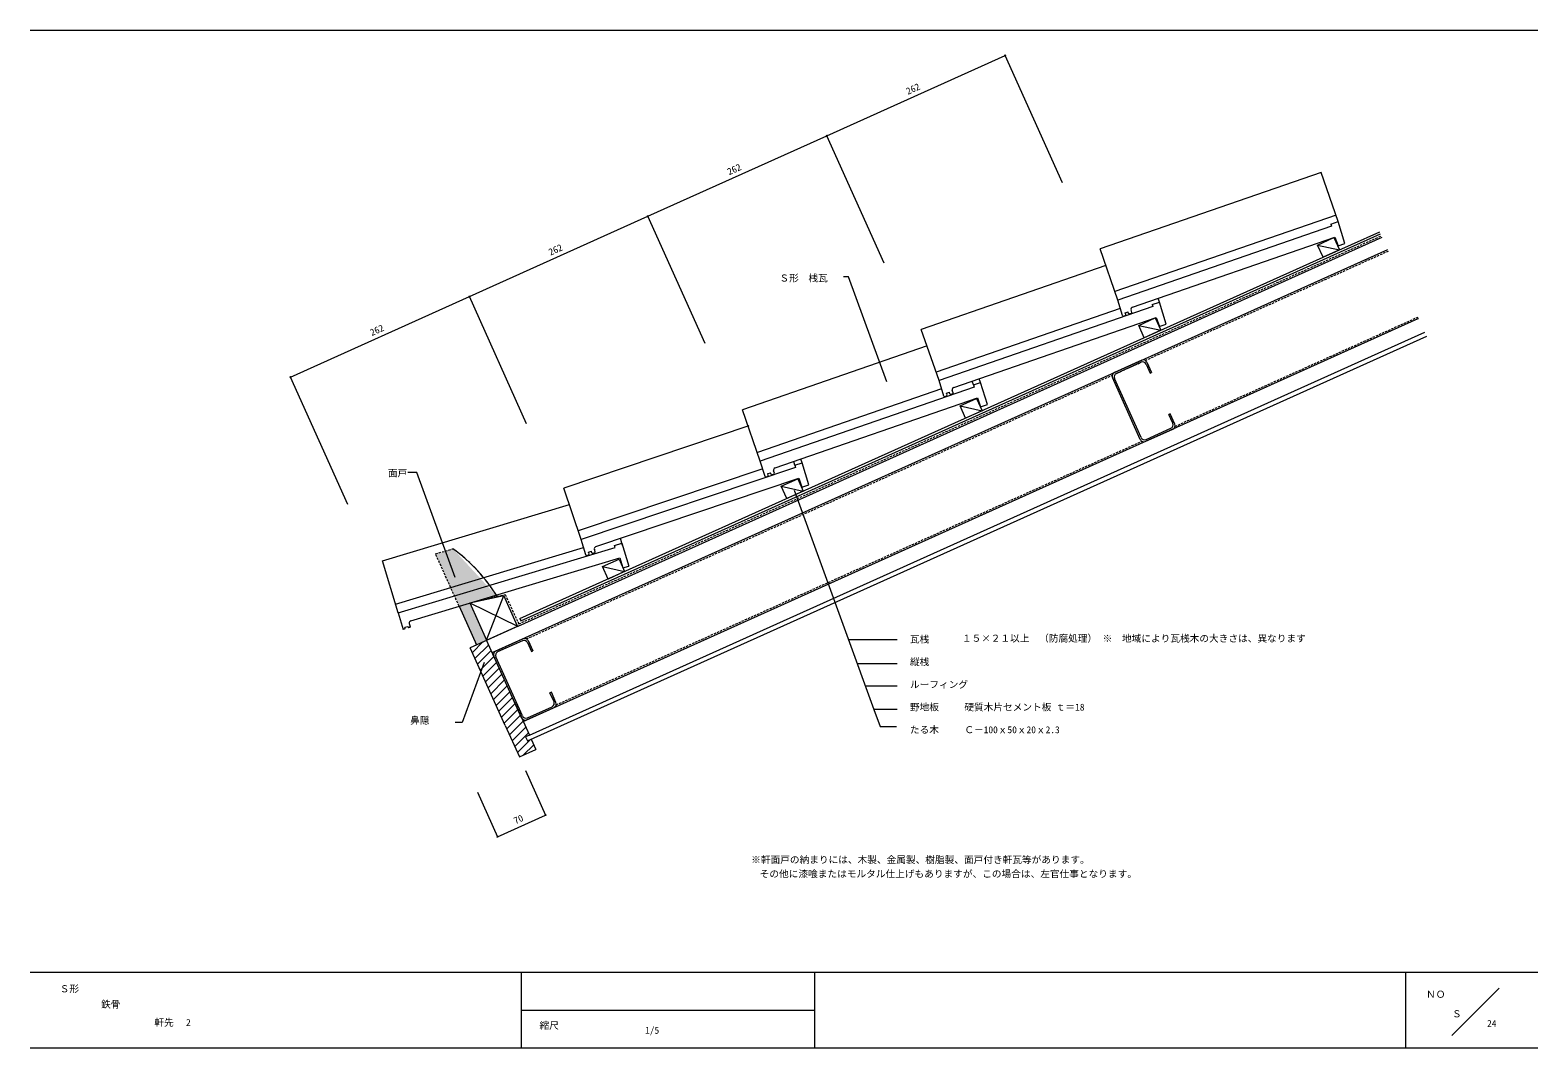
# Model space of a CAD drawing. Units: millimetres, scale not verified, with parts at other scales. Extents: x -203 to 197, y -138 to 132.
import ezdxf
from ezdxf.enums import TextEntityAlignment as Align

# ---------------------------------------------------------------- set-up
doc = ezdxf.new("R2010")
doc.units = ezdxf.units.MM
doc.header["$LTSCALE"] = 0.5
doc.header["$PDMODE"] = 32
doc.header["$PDSIZE"] = 0.25
doc.linetypes.add('DASHED1', pattern=[1.8, 1.2, -0.6])
for name, color, linetype, lineweight in [('0-0', 5, 'Continuous', 18), ('1-0', 7, 'Continuous', 18), ('1-1', 3, 'Continuous', 18), ('1-2', 3, 'Continuous', 18), ('1-3', 7, 'Continuous', 18), ('1-4', 8, 'Continuous', 18)]:
    doc.layers.add(name, color=color, linetype=linetype, lineweight=lineweight)
doc.layers.add('1-F', color=7, linetype='Continuous')
doc.styles.add('ＭＳ ゴシック', font='')
doc.styles.get('ＭＳ ゴシック').set_extended_font_data('MS Gothic')

msp = doc.modelspace()

# ---------------------------------------------------------------- linework, layer by layer
at = {"layer": '0-0'}
for p, q in [((-203.2432, 131.6351), (196.7568, 131.6351)), ((-72.973, -118.3649), (-72.973, -138.3649)), ((4.8649, -118.3649), (4.8649, -138.3649)), ((161.7568, -138.3649), (161.7568, -118.3649)), ((186.4865, -122.5541), (173.9189, -135.1216)), ((-72.973, -128.3649), (4.8649, -128.3649))]:
    msp.add_line(p, q, dxfattribs=at)
msp.add_lwpolyline([(196.7568, -118.3649), (196.7221, -118.3649), (-203.2433, -118.3649)], dxfattribs=at)
at = {"layer": '1-0'}
for p, q in [((-73.7382, -26.4525), (155.4517, 76.683)), ((139.7891, 71.3894), (154.7951, 78.1421)), ((142.6642, 76.6308), (144.1415, 73.3479)), ((-80.6506, -33.5107), (156.929, 73.4001)), ((139.7642, 71.3781), (138.304, 74.623)), ((139.7642, 71.3782), (138.3041, 74.623)), ((138.3041, 74.623), (144.1415, 73.3479)), ((-73.2871, -24.4949), (139.7891, 71.3894)), ((92.3443, 50.0392), (90.8841, 53.2841)), ((90.8841, 53.2841), (96.7215, 52.009)), ((-71.3319, -56.9513), (167.2702, 50.4196)), ((-70.8018, -55.3968), (166.7778, 51.5139)), ((43.4642, 31.9451), (47.8243, 33.953)), ((44.9244, 28.7002), (43.4642, 31.9451)), ((44.9244, 28.7002), (43.4642, 31.9451)), ((43.4642, 31.9451), (49.3016, 30.67)), ((-0.33, 16.1919), (-0.6358, 17.21)), ((-3.9728, 10.6442), (1.8817, 9.331)), ((-51.3927, -10.6948), (-45.5382, -12.0079)), ((-86.5757, -20.3437), (-77.6139, -18.3272)), ((-82.1279, -30.2278), (-77.6139, -18.3272)), ((-89.4374, -21.2033), (-84.8293, -31.4435)), ((-86.5757, -20.3437), (-82.1279, -30.2278)), ((-86.5757, -20.3437), (-73.9206, -26.5345)), ((-73.7382, -26.4525), (-86.5051, -32.1976)), ((-85.9283, -33.4793), (-83.126, -30.677)), ((-85.2261, -35.0398), (-81.596, -31.4097)), ((-74.5772, -47.0072), (-82.1279, -30.2278)), ((-77.2309, -52.807), (-86.5051, -32.1976)), ((-84.5239, -36.6003), (-80.8938, -32.9702)), ((-83.8216, -38.1608), (-80.1915, -34.5308)), ((-83.1194, -39.7213), (-79.4893, -36.0913)), ((-82.4172, -41.2819), (-78.7871, -37.6518)), ((-81.7149, -42.8424), (-78.0849, -39.2123)), ((-81.0127, -44.4029), (-77.3826, -40.7728)), ((-80.3105, -45.9634), (-76.6804, -42.3333)), ((-79.6082, -47.5239), (-75.9782, -43.8938)), ((-78.906, -49.0844), (-75.2759, -45.4543)), ((-78.2038, -50.6449), (-74.5737, -47.0149)), ((-74.5772, -47.0072), (-70.8018, -55.3968)), ((-77.5016, -52.2054), (-73.8715, -48.5754)), ((-76.7993, -53.766), (-73.1692, -50.1359)), ((-76.0971, -55.3265), (-72.467, -51.6964)), ((20.6037, -48.6016), (22.2523, -53.1311)), ((-75.3949, -56.887), (-71.7648, -53.2569)), ((-74.6926, -58.4475), (-71.0626, -54.8174)), ((-70.8018, -55.3968), (-71.8243, -55.857)), ((-71.8243, -55.857), (-71.3319, -56.9513)), ((22.2523, -53.1311), (26.6253, -53.1311)), ((-73.9904, -60.008), (-70.6079, -56.6255)), ((-72.4752, -60.7555), (-69.6581, -57.9384)), ((-70.3094, -56.4912), (-69.0783, -59.2269)), ((-71.8273, -64.8148), (-66.5078, -76.6361)), ((-84.5942, -70.5599), (-79.2747, -82.3812)), ((-79.2747, -82.3812), (-66.5078, -76.6361))]:
    msp.add_line(p, q, dxfattribs=at)
at = {"layer": '1-0', "color": 3, "linetype": 'DASHED1'}
msp.add_line((-73.6208, -25.9009), (155.2651, 77.0977), dxfattribs=at)
at = {"layer": '1-0', "linetype": 'DASHED1'}
for p, q in [((92.5963, 44.0117), (157.0932, 73.0353)), ((100.4753, 26.5028), (164.9722, 55.5264)), ((-71.5496, -29.8539), (83.8418, 40.0722)), ((84.9361, 40.5646), (91.502, 43.5193)), ((-63.6706, -47.3628), (91.7208, 22.5633)), ((92.8152, 23.0557), (92.8152, 23.0558))]:
    msp.add_line(p, q, dxfattribs=at)
at = {"layer": '1-0', "color": 3}
for p, q in [((91.7026, 44.0482), (84.4072, 40.7653)), ((91.5019, 43.5193), (84.9361, 40.5647)), ((92.8242, 43.0177), (93.8912, 40.6467)), ((93.0249, 43.5466), (94.256, 40.8109)), ((93.8912, 40.6467), (94.256, 40.8109)), ((91.2922, 23.0284), (83.9057, 39.443)), ((91.4929, 23.5573), (84.4346, 39.2424)), ((99.1803, 29.8678), (98.8156, 29.7037)), ((99.8825, 27.3327), (98.8156, 29.7037)), ((100.4114, 27.132), (99.1803, 29.8678)), ((92.6145, 22.5268), (99.9099, 25.8098)), ((92.8151, 23.0558), (99.3809, 26.0104)), ((-72.4433, -29.8175), (-79.7386, -33.1004)), ((-72.6439, -30.3464), (-79.2097, -33.301)), ((-71.3216, -30.8479), (-70.2547, -33.2189)), ((-71.121, -30.319), (-69.8899, -33.0548)), ((-72.8536, -50.8372), (-80.2402, -34.4227)), ((-72.653, -50.3083), (-79.7113, -34.6233)), ((-70.2547, -33.2189), (-69.8899, -33.0548)), ((-64.9655, -43.9978), (-65.3303, -44.162)), ((-63.7344, -46.7336), (-64.9655, -43.9978)), ((-71.3307, -50.8099), (-64.7649, -47.8553)), ((-64.2634, -46.533), (-65.3303, -44.162)), ((-71.5314, -51.3388), (-64.236, -48.0559))]:
    msp.add_line(p, q, dxfattribs=at)
at = {"layer": '1-0'}
for points in [[(-73.2871, -24.4949), (-73.0533, -25.0477), (155.0414, 77.5949)], [(138.304, 74.623), (142.6641, 76.6309), (144.1414, 73.3479), (139.7864, 71.3882), (139.7642, 71.3782)], [(142.6642, 76.6308), (144.1415, 73.3479), (139.7642, 71.3782)], [(-72.4433, -51.7492), (165.0195, 55.1091), (165.1363, 55.1616)], [(92.3443, 50.0392), (90.8841, 53.284), (95.2156, 55.2788)], [(95.2442, 55.2919), (96.7215, 52.009), (92.3443, 50.0392)], [(95.2442, 55.2919), (96.7215, 52.009), (92.3443, 50.0392)], [(95.2442, 55.2919), (96.7215, 52.0089), (92.3443, 50.0392)], [(47.8243, 33.9529), (49.3016, 30.67), (44.9244, 28.7002)], [(47.8243, 33.9529), (49.3016, 30.67), (44.9244, 28.7002)], [(-82.1279, -30.2278), (-73.9206, -26.5345), (-77.6139, -18.3272)], [(-77.2309, -52.807), (-73.4555, -61.1967), (-69.0783, -59.2269)]]:
    msp.add_lwpolyline(points, dxfattribs=at)
for points in [[(-2.4955, 7.3613), (-3.9728, 10.6442), (0.4044, 12.6139), (1.8817, 9.331)], [(-49.9154, -13.9777), (-51.3927, -10.6948), (-47.0155, -8.725), (-45.5382, -12.0079)]]:
    msp.add_lwpolyline(points, close=True, dxfattribs=at)
at = {"layer": '1-0', "color": 3, "linetype": 'DASHED1'}
msp.add_lwpolyline([(-83.7132, -19.4713), (-77.2054, -18.1012), (-73.6208, -25.9009)], dxfattribs=at)
at = {"layer": '1-0', "color": 3}
for centre, start, end in [((92.1129, 43.1363), 24.22775, 114.22775), ((84.8176, 39.8533), 114.22775, 204.22775), ((85.3465, 39.6527), 114.22775, 204.22775), ((91.9123, 42.6073), 24.22775, 114.22775), ((98.9706, 26.9223), 294.22775, 24.22775), ((99.4995, 26.7217), 294.22775, 24.22775), ((92.2042, 23.4388), 204.22775, 294.22775), ((92.4048, 23.9677), 204.22775, 294.22775), ((-72.2335, -31.2583), 24.22774, 114.22774), ((-72.0329, -30.7294), 24.22774, 114.22774), ((-79.3283, -34.0123), 114.22774, 204.22774), ((-78.7994, -34.2129), 114.22774, 204.22774), ((-65.1753, -46.9433), 294.22774, 24.22774), ((-64.6464, -47.144), 294.22774, 24.22774), ((-71.9417, -50.4269), 204.22774, 294.22774), ((-71.7411, -49.898), 204.22774, 294.22774)]:
    msp.add_arc(centre, 1, start, end, dxfattribs=at)
at = {"layer": '1-0'}
for p in [(-66.5078, -76.6361), (-79.2747, -82.3812)]:
    msp.add_point(p, dxfattribs=at)
at = {"layer": '1-1', "color": 7}
for p, q in [((-109.7424, -9.1346), (-60.1757, 5.7544)), ((-46.2585, -4.4742), (-46.6472, -3.1802)), ((-106.2902, -20.6273), (-56.4185, -5.6467)), ((-105.5997, -22.9258), (-109.7424, -9.1346))]:
    msp.add_line(p, q, dxfattribs=at)
at = {"layer": '1-1'}
for p, q in [((-48.174, -5.0496), (-46.2585, -4.4742)), ((-46.2585, -4.4742), (-44.4385, -10.5333)), ((-46.0859, -5.0489), (-46.2585, -4.4742)), ((-45.9918, -10.9999), (-44.4385, -10.5333)), ((-105.5997, -22.9258), (-104.2764, -27.3313)), ((-103.8933, -27.2163), (-104.2764, -27.3313)), ((-103.8155, -26.7798), (-103.0494, -26.5497)), ((-103.7593, -26.9672), (-103.8155, -26.7798)), ((-102.9931, -26.737), (-103.0494, -26.5497)), ((-102.5525, -26.8135), (-102.744, -26.871)), ((-102.6486, -25.7982), (-102.4185, -26.5644))]:
    msp.add_line(p, q, dxfattribs=at)
for points in [[(-105.5997, -22.9258), (-48.0014, -5.6242), (-48.174, -5.0496)], [(-102.2466, -25.051), (-46.7762, -8.3886), (-45.9918, -10.9999)]]:
    msp.add_lwpolyline(points, dxfattribs=at)
for centre, radius, start, end in [((-103.9508, -27.0247), 0.2, 286.71996, 16.71655), ((-102.8015, -26.6795), 0.2, 196.71996, 286.71758), ((-102.074, -25.6256), 0.6, 106.7195, 196.7187), ((-102.61, -26.6219), 0.2, 286.72098, 16.71758)]:
    msp.add_arc(centre, radius, start, end, dxfattribs=at)
at = {"layer": '1-2', "color": 7}
for p, q in [((139.2488, 93.885), (80.6072, 73.5956)), ((143.761, 80.8436), (139.2488, 93.885)), ((143.2279, 82.5638), (84.5308, 62.2552)), ((85.3156, 59.9871), (80.6072, 73.5956)), ((82.1312, 69.1908), (33.1872, 52.2566)), ((96.3411, 59.5046), (95.9942, 60.5073)), ((85.9853, 57.8263), (37.1109, 40.9162)), ((37.8957, 38.6481), (33.1872, 52.2566)), ((34.7113, 47.8518), (-14.2327, 30.9177)), ((38.5654, 36.4873), (-10.309, 19.5773)), ((47.0301, 37.5113), (46.7158, 38.5253)), ((48.9212, 38.1656), (48.5742, 39.1683)), ((-9.5243, 17.3092), (-14.2327, 30.9177)), ((-12.5986, 26.6259), (-61.648, 10.1331)), ((1.5667, 16.8297), (1.2226, 17.853)), ((-8.8578, 15.2235), (-57.8234, -1.2411)), ((-57.0585, -3.5159), (-61.648, 10.1331))]:
    msp.add_line(p, q, dxfattribs=at)
at = {"layer": '1-2'}
for p, q in [((141.8699, 80.1893), (143.761, 80.8436)), ((141.8699, 80.1893), (142.0477, 79.6159)), ((145.5678, 75.014), (143.761, 80.8436)), ((142.0477, 79.6159), (85.3156, 59.9871)), ((89.2114, 58.1605), (142.9362, 76.7488)), ((142.9362, 76.7488), (143.7563, 74.3786)), ((143.7536, 74.3863), (145.5678, 75.014)), ((94.6277, 58.2769), (37.8957, 38.6481)), ((86.5792, 55.9099), (85.3156, 59.9871)), ((87.2927, 56.6479), (88.0491, 56.9097)), ((87.434, 56.1918), (87.2927, 56.6479)), ((88.1866, 56.466), (88.0491, 56.9097)), ((88.9158, 56.4998), (88.4431, 56.3362)), ((89.0414, 56.748), (88.8345, 57.4159)), ((94.45, 58.8503), (96.3411, 59.5046)), ((94.45, 58.8503), (94.6277, 58.2769)), ((98.1478, 53.675), (96.3411, 59.5046)), ((41.7914, 36.8216), (95.5163, 55.4098)), ((86.8356, 55.7801), (87.3084, 55.9436)), ((95.5163, 55.4098), (96.3363, 53.0397)), ((96.3337, 53.0473), (98.1478, 53.675)), ((47.2078, 36.9379), (-9.5243, 17.3092)), ((39.1593, 34.5709), (37.8957, 38.6481)), ((41.6215, 35.409), (41.4145, 36.0769)), ((47.0301, 37.5113), (48.9212, 38.1656)), ((47.0301, 37.5113), (47.2078, 36.9379)), ((50.7279, 32.336), (48.9212, 38.1656)), ((-5.6285, 15.4826), (48.0964, 34.0709)), ((39.4157, 34.4411), (39.8885, 34.6047)), ((39.8728, 35.309), (40.6292, 35.5707)), ((40.0141, 34.8529), (39.8728, 35.309)), ((40.7667, 35.1271), (40.6292, 35.5707)), ((41.4959, 35.1608), (41.0231, 34.9972)), ((48.0964, 34.0709), (48.9164, 31.7007)), ((48.9138, 31.7084), (50.7279, 32.336)), ((-8.2606, 13.2319), (-9.5243, 17.3092)), ((-0.33, 16.1919), (1.5667, 16.8297)), ((-0.33, 16.1919), (-0.1573, 15.617)), ((3.3225, 10.9846), (1.5667, 16.8297)), ((-0.1573, 15.617), (-57.0585, -3.5159)), ((-53.1788, -5.3764), (0.7062, 12.7423)), ((-8.0042, 13.1021), (-7.5314, 13.2657)), ((-7.5471, 13.97), (-6.7908, 14.2317)), ((-7.4058, 13.5139), (-7.5471, 13.97)), ((-6.6532, 13.7881), (-6.7908, 14.2317)), ((-5.924, 13.8219), (-6.3968, 13.6583)), ((-5.7984, 14.0701), (-6.0054, 14.738)), ((0.7062, 12.7423), (1.5055, 10.3651)), ((1.5029, 10.3727), (3.3225, 10.9846)), ((-55.8305, -7.604), (-57.0585, -3.5159)), ((-55.5752, -7.7361), (-55.1011, -7.5766)), ((-55.1106, -6.8722), (-54.352, -6.6171)), ((-54.9733, -7.3295), (-55.1106, -6.8722)), ((-54.2183, -7.0619), (-54.352, -6.6171)), ((-53.4889, -7.0345), (-53.963, -7.194)), ((-53.3611, -6.7874), (-53.5622, -6.1178))]:
    msp.add_line(p, q, dxfattribs=at)
at = {"layer": '1-2', "color": 7, "linetype": 'DASHED1'}
for p, q in [((-95.6801, -7.3305), (-91.075, -5.9472)), ((-89.4374, -21.2033), (-95.6801, -7.3305)), ((-84.8293, -31.4435), (-85.0417, -30.9716))]:
    msp.add_line(p, q, dxfattribs=at)
at = {"layer": '1-2'}
for centre, radius, start, end in [((87.243, 56.1326), 0.2, 289.08401, 17.21758), ((88.3777, 56.5252), 0.2, 197.21756, 289.0885), ((89.4076, 57.5935), 0.6, 109.08588, 197.21983), ((88.8504, 56.6888), 0.2, 289.0885, 17.21996), ((86.7702, 55.9691), 0.2, 197.21655, 289.08514), ((41.9876, 36.2545), 0.6, 109.08588, 197.21983), ((39.3503, 34.6301), 0.2, 197.21655, 289.08514), ((39.8231, 34.7937), 0.2, 289.08401, 17.21758), ((40.9577, 35.1862), 0.2, 197.21756, 289.0885), ((41.4305, 35.3498), 0.2, 289.0885, 17.21996), ((-8.0696, 13.2912), 0.2, 197.21655, 289.08514), ((-7.5968, 13.4547), 0.2, 289.08401, 17.21758), ((-6.4622, 13.8473), 0.2, 197.21756, 289.0885), ((-5.4323, 14.9156), 0.6, 109.08588, 197.21983), ((-5.9895, 14.0109), 0.2, 289.0885, 17.21996), ((-55.639, -7.5465), 0.2, 196.71655, 288.58514), ((-55.1648, -7.3871), 0.2, 288.58401, 16.71758), ((-54.0268, -7.0044), 0.2, 196.71756, 288.5885), ((-52.9876, -5.9451), 0.6, 108.58588, 196.71983), ((-53.5526, -6.845), 0.2, 288.5885, 16.71996)]:
    msp.add_arc(centre, radius, start, end, dxfattribs=at)
at = {"layer": '1-2', "color": 7, "linetype": 'DASHED1'}
msp.add_arc((-117.3184, -42.0459), 44.63, 31.53714, 53.98323, dxfattribs=at)
at = {"layer": '1-3'}
for p, q in [((70.6675, 91.1517), (55.4661, 124.9327)), ((-39.3888, 82.248), (8.0901, 103.6135)), ((-24.1873, 48.4671), (-39.3888, 82.248)), ((-134.1655, 39.5985), (-86.7259, 60.9463)), ((-118.9641, 5.8175), (-134.1655, 39.5985)), ((-100.6149, 14.238), (-103.0731, 14.238)), ((-90.4898, -13.5803), (-100.6149, 14.238)), ((-0.5792, 9.5979), (20.6037, -48.6016)), ((26.7568, -30.089), (13.8657, -30.089)), ((26.7568, -36.4884), (16.1949, -36.4884)), ((26.7568, -42.4307), (18.3577, -42.4307)), ((26.7568, -48.6016), (20.6037, -48.6016))]:
    msp.add_line(p, q, dxfattribs=at)
at = {"layer": '1-3', "color": 5}
msp.add_line((-203.2433, -138.3649), (196.7568, -138.3649), dxfattribs=at)
at = {"layer": '1-3'}
for points in [[(23.2915, 69.8326), (8.0901, 103.6135), (55.4661, 124.9327)], [(-71.5244, 27.1654), (-86.7259, 60.9463), (-39.3888, 82.248)], [(24.0019, 38.334), (13.8555, 66.2109), (12.5816, 66.2109)], [(-82.806, -36.1464), (-88.6044, -52.0773), (-90.4946, -52.0773)]]:
    msp.add_lwpolyline(points, dxfattribs=at)
for p in [(55.4661, 124.9327), (8.0901, 103.6135), (-39.3888, 82.248), (-86.7259, 60.9463), (-134.1655, 39.5985)]:
    msp.add_point(p, dxfattribs=at)
at = {"layer": '1-4', "color": 1}
msp.add_arc((-117.3184, -42.0459), 44.63, 31.53714, 53.98323, dxfattribs=at)
at = {"layer": '1-4'}
for points in [[(-91.075, -5.9472), (-95.6801, -7.3305), (-84.8293, -31.4435)], [(-87.4817, -20.6159), (-79.4073, -18.5648), (-91.075, -5.9472)], [(-86.5757, -20.3437), (-87.4817, -20.6159), (-82.1279, -30.2278), (-84.8293, -31.4435)]]:
    msp.add_solid(points, dxfattribs=at)

# ---------------------------------------------------------------- texts
at = {"layer": '0-0', "color": 7, "style": 'ＭＳ ゴシック'}
for s, p in [('Ｓ形', (-195.4054, -124.1757)), ('ＮＯ', (167.1021, -125.6345)), ('縮尺', (-68.1081, -133.9054)), ('Ｓ', (173.9788, -130.8109))]:
    msp.add_text(s, height=1.833, dxfattribs=at).set_placement(p, align=Align.BOTTOM_LEFT)
at = {"layer": '1-0', "style": 'ＭＳ ゴシック'}
msp.add_text('70', height=1.833, rotation=24.228, dxfattribs=at).set_placement((-74.2363, -79.5657), align=Align.BOTTOM_LEFT)
for s, p in [('軒先', (-170.2781, -133.1048)), ('2', (-161.8851, -133.1048)), ('1/5', (-40.0932, -135.1819))]:
    msp.add_text(s, height=1.833, dxfattribs=at).set_placement(p, align=Align.BOTTOM_LEFT)
at = {"layer": '1-3', "style": 'ＭＳ ゴシック'}
for p in [(29.863, 113.9596), (-17.5644, 92.6173), (-64.9724, 71.2837), (-112.3607, 49.9589)]:
    msp.add_text('262', height=1.833, rotation=24.228, dxfattribs=at).set_placement(p, align=Align.BOTTOM_LEFT)
for s, p in [('Ｓ形\u3000桟瓦', (-4.4485, 64.3801)), ('面戸', (-108.3427, 12.6592)), ('瓦桟', (30.1732, -31.44)), ('１５×２１以上\u3000（防腐処理）', (43.9824, -31.1819)), ('※\u3000地域により瓦桟木の大きさは、異なります', (81.2922, -31.2179)), ('縦桟', (30.1732, -37.44)), ('ルーフィング', (30.1732, -43.44)), ('野地板', (30.1732, -49.44)), ('硬質木片セメント板', (44.6064, -49.44)), ('ｔ＝18', (68.8563, -49.44)), ('鼻隠', (-102.4408, -52.9542)), ('たる木', (30.1732, -55.44)), ('Ｃ－100ｘ50ｘ20ｘ2.3', (44.6064, -55.44)), ('鉄骨', (-184.4438, -128.2884)), ('24', (183.2965, -133.3576))]:
    msp.add_text(s, height=1.833, dxfattribs=at).set_placement(p, align=Align.BOTTOM_LEFT)
at = {"layer": '1-F', "style": 'ＭＳ ゴシック'}
for s, p in [('※軒面戸の納まりには、木製、金属製、樹脂製、面戸付き軒瓦等があります。', (-11.9526, -89.9216)), ('その他に漆喰またはモルタル仕上げもありますが、この場合は、左官仕事となります。', (-9.684, -93.6768))]:
    msp.add_text(s, height=1.833, dxfattribs=at).set_placement(p, align=Align.BOTTOM_LEFT)

doc.saveas('drawing.dxf')
